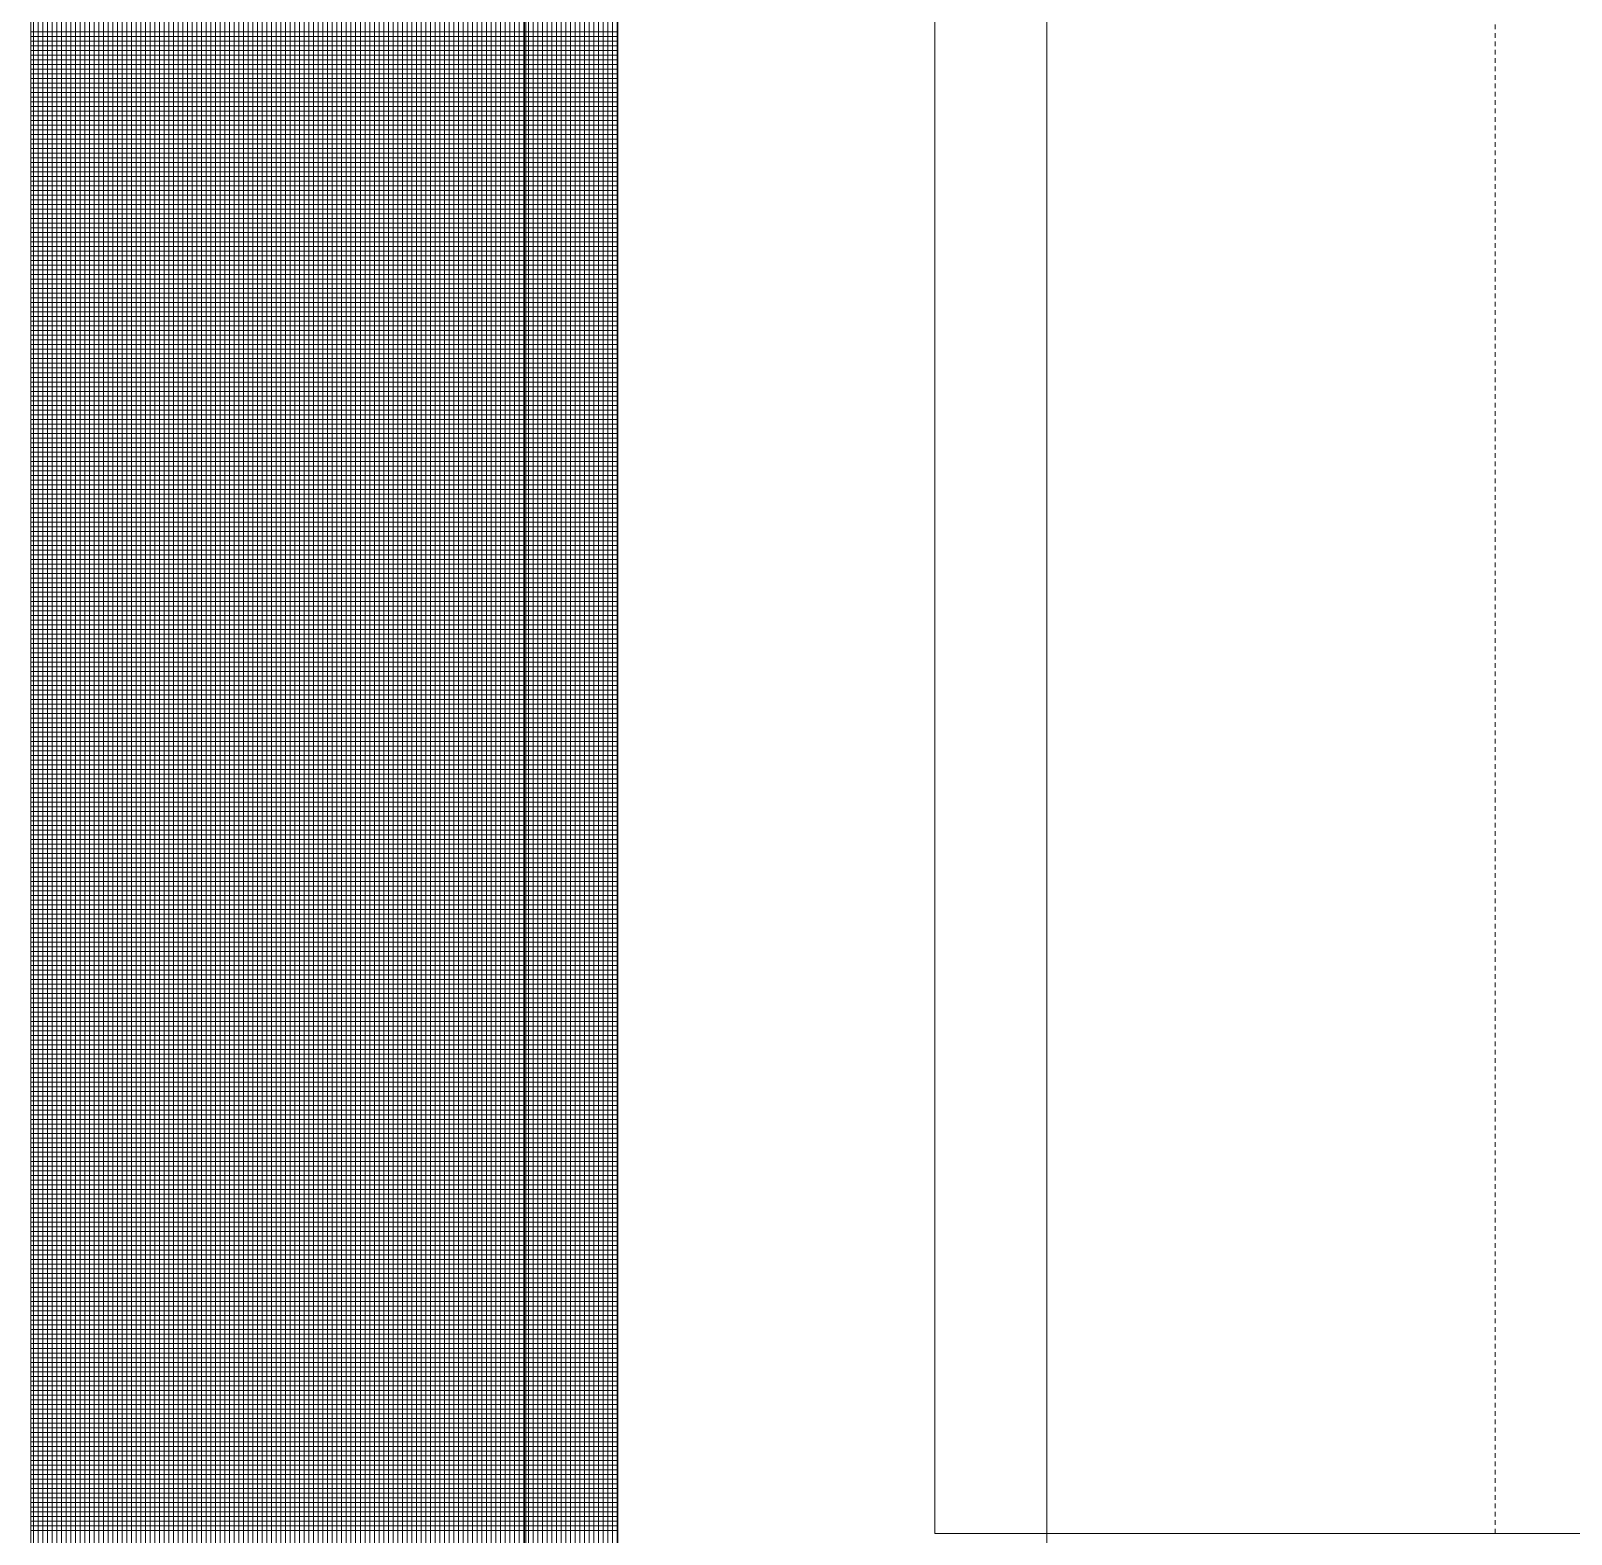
# Model space of a CAD drawing. Header units: inches. Extents: x -675 to 1187, y -924 to 1124.
# Drawn here: x 473.03 to 514.26, y 1020.03 to 1060.28 of the extents above; entities that cross this region are included whole.
import ezdxf

# ---------------------------------------------------------------- set-up
doc = ezdxf.new("R2010")
doc.units = ezdxf.units.IN
doc.header["$MEASUREMENT"] = 0
doc.linetypes.add('IMPORT-HIDDEN2', pattern=[0.1875, 0.125, -0.0625])
for name, color, linetype, lineweight in [('A-Furn', 250, 'Continuous', 13), ('A-Furn-Panel', 250, 'Continuous', 13), ('Base_dwg', 8, 'Continuous', 9), ('core and shell', 50, 'Continuous', 9)]:
    doc.layers.add(name, color=color, linetype=linetype, lineweight=lineweight)

# ---------------------------------------------------------------- blocks, each defined once
blk = doc.blocks.new('Base_dwg-531197-Level 1 Copy 1')
at = {"layer": 'A-Furn', "linetype": 'IMPORT-HIDDEN2', "flags": 128}
blk.add_lwpolyline([(1513.02, 1944.001), (1513.02, 2016.001), (1501.02, 2016.001), (1501.02, 1944.001)], close=True, dxfattribs=at)
at = {"layer": 'A-Furn', "flags": 128}
blk.add_lwpolyline([(1501.02, 1944.001), (1501.02, 2016.001), (1526.145, 2016.001), (1526.145, 1992.001), (1526.145, 1968.001), (1597.02, 1968.001), (1597.02, 1944.001)], close=True, dxfattribs=at)
at = {"layer": 'A-Furn-Panel', "flags": 128}
for points in [[(1498.02, 1944.001), (1501.02, 1944.001), (1501.02, 2016.001), (1498.02, 2016.001)], [(1501.02, 1941.001), (1597.02, 1941.001), (1597.02, 1944.001), (1501.02, 1944.001), (1501.02, 1941.001), (1526.145, 1941.001), (1526.145, 1944.001), (1501.02, 1944.001)]]:
    blk.add_lwpolyline(points, close=True, dxfattribs=at)
at = {"layer": 'core and shell'}
for p, q in [((1487.02, 1870.282), (1487.02, 1991.498)), ((1487.145, 1870.28), (1487.145, 1991.496)), ((1487.27, 1870.28), (1487.27, 1991.496)), ((1487.395, 1870.28), (1487.395, 1991.496)), ((1487.52, 1870.28), (1487.52, 1991.496)), ((1487.645, 1870.28), (1487.645, 1991.496)), ((1487.77, 1870.28), (1487.77, 1991.496)), ((1487.895, 1870.28), (1487.895, 1991.496)), ((1488.02, 1870.28), (1488.02, 1991.496)), ((1488.145, 1870.28), (1488.145, 1991.496)), ((1488.27, 1870.28), (1488.27, 1991.496)), ((1488.395, 1870.28), (1488.395, 1991.496)), ((1488.52, 1870.28), (1488.52, 1991.496)), ((1488.645, 1870.28), (1488.645, 1991.496)), ((1488.77, 1870.28), (1488.77, 1991.496)), ((1488.895, 1870.28), (1488.895, 1991.496)), ((1489.02, 1870.28), (1489.02, 1991.496)), ((1489.145, 1870.28), (1489.145, 1991.496)), ((1489.27, 1870.28), (1489.27, 1991.496)), ((1489.395, 1870.28), (1489.395, 1991.496)), ((1489.52, 1870.28), (1489.52, 1991.496)), ((1487.074, 1984.206), (1473.824, 1984.206)), ((1489.541, 1984.206), (1487.041, 1984.206)), ((1487.074, 1984.081), (1473.824, 1984.081)), ((1487.074, 1983.956), (1473.824, 1983.956)), ((1487.074, 1983.831), (1473.824, 1983.831)), ((1489.541, 1984.081), (1487.041, 1984.081)), ((1489.541, 1983.956), (1487.041, 1983.956)), ((1489.541, 1983.831), (1487.041, 1983.831)), ((1487.074, 1983.706), (1473.824, 1983.706)), ((1487.074, 1983.581), (1473.824, 1983.581)), ((1487.074, 1983.456), (1473.824, 1983.456)), ((1489.541, 1983.706), (1487.041, 1983.706)), ((1489.541, 1983.581), (1487.041, 1983.581)), ((1489.541, 1983.456), (1487.041, 1983.456)), ((1487.074, 1983.331), (1473.824, 1983.331)), ((1487.074, 1983.206), (1473.824, 1983.206)), ((1487.074, 1983.081), (1473.824, 1983.081)), ((1487.074, 1982.956), (1473.824, 1982.956)), ((1489.541, 1983.331), (1487.041, 1983.331)), ((1489.541, 1983.206), (1487.041, 1983.206)), ((1489.541, 1983.081), (1487.041, 1983.081)), ((1489.541, 1982.956), (1487.041, 1982.956)), ((1487.074, 1982.831), (1473.824, 1982.831)), ((1487.074, 1982.706), (1473.824, 1982.706)), ((1487.074, 1982.581), (1473.824, 1982.581)), ((1489.541, 1982.831), (1487.041, 1982.831)), ((1489.541, 1982.706), (1487.041, 1982.706)), ((1489.541, 1982.581), (1487.041, 1982.581)), ((1487.074, 1982.456), (1473.824, 1982.456)), ((1487.074, 1982.331), (1473.824, 1982.331)), ((1487.074, 1982.206), (1473.824, 1982.206)), ((1489.541, 1982.456), (1487.041, 1982.456)), ((1489.541, 1982.331), (1487.041, 1982.331)), ((1489.541, 1982.206), (1487.041, 1982.206)), ((1487.074, 1982.081), (1473.824, 1982.081)), ((1487.074, 1981.956), (1473.824, 1981.956)), ((1487.074, 1981.831), (1473.824, 1981.831)), ((1487.074, 1981.706), (1473.824, 1981.706)), ((1489.541, 1982.081), (1487.041, 1982.081)), ((1489.541, 1981.956), (1487.041, 1981.956)), ((1489.541, 1981.831), (1487.041, 1981.831)), ((1489.541, 1981.706), (1487.041, 1981.706)), ((1487.074, 1981.581), (1473.824, 1981.581)), ((1487.074, 1981.456), (1473.824, 1981.456)), ((1487.074, 1981.331), (1473.824, 1981.331)), ((1489.541, 1981.581), (1487.041, 1981.581)), ((1489.541, 1981.456), (1487.041, 1981.456)), ((1489.541, 1981.331), (1487.041, 1981.331)), ((1487.074, 1981.206), (1473.824, 1981.206)), ((1487.074, 1981.081), (1473.824, 1981.081)), ((1487.074, 1980.956), (1473.824, 1980.956)), ((1489.541, 1981.206), (1487.041, 1981.206)), ((1489.541, 1981.081), (1487.041, 1981.081)), ((1489.541, 1980.956), (1487.041, 1980.956)), ((1487.074, 1980.831), (1473.824, 1980.831)), ((1487.074, 1980.706), (1473.824, 1980.706)), ((1487.074, 1980.581), (1473.824, 1980.581)), ((1487.074, 1980.456), (1473.824, 1980.456)), ((1489.541, 1980.831), (1487.041, 1980.831)), ((1489.541, 1980.706), (1487.041, 1980.706)), ((1489.541, 1980.581), (1487.041, 1980.581)), ((1489.541, 1980.456), (1487.041, 1980.456)), ((1487.074, 1980.331), (1473.824, 1980.331)), ((1487.074, 1980.206), (1473.824, 1980.206)), ((1487.074, 1980.081), (1473.824, 1980.081)), ((1489.541, 1980.331), (1487.041, 1980.331)), ((1489.541, 1980.206), (1487.041, 1980.206)), ((1489.541, 1980.081), (1487.041, 1980.081)), ((1487.074, 1979.956), (1473.824, 1979.956)), ((1487.074, 1979.831), (1473.824, 1979.831)), ((1487.074, 1979.706), (1473.824, 1979.706)), ((1489.541, 1979.956), (1487.041, 1979.956)), ((1489.541, 1979.831), (1487.041, 1979.831)), ((1489.541, 1979.706), (1487.041, 1979.706)), ((1487.074, 1979.581), (1473.824, 1979.581)), ((1487.074, 1979.456), (1473.824, 1979.456)), ((1487.074, 1979.331), (1473.824, 1979.331)), ((1489.541, 1979.581), (1487.041, 1979.581)), ((1489.541, 1979.456), (1487.041, 1979.456)), ((1489.541, 1979.331), (1487.041, 1979.331)), ((1487.074, 1979.206), (1473.824, 1979.206)), ((1487.074, 1979.081), (1473.824, 1979.081)), ((1487.074, 1978.956), (1473.824, 1978.956)), ((1487.074, 1978.831), (1473.824, 1978.831)), ((1489.541, 1979.206), (1487.041, 1979.206)), ((1489.541, 1979.081), (1487.041, 1979.081)), ((1489.541, 1978.956), (1487.041, 1978.956)), ((1489.541, 1978.831), (1487.041, 1978.831)), ((1487.074, 1978.706), (1473.824, 1978.706)), ((1487.074, 1978.581), (1473.824, 1978.581)), ((1487.074, 1978.456), (1473.824, 1978.456)), ((1489.541, 1978.706), (1487.041, 1978.706)), ((1489.541, 1978.581), (1487.041, 1978.581)), ((1489.541, 1978.456), (1487.041, 1978.456)), ((1487.074, 1978.331), (1473.824, 1978.331)), ((1487.074, 1978.206), (1473.824, 1978.206)), ((1487.074, 1978.081), (1473.824, 1978.081)), ((1489.541, 1978.331), (1487.041, 1978.331)), ((1489.541, 1978.206), (1487.041, 1978.206)), ((1489.541, 1978.081), (1487.041, 1978.081)), ((1487.074, 1977.956), (1473.824, 1977.956)), ((1487.074, 1977.831), (1473.824, 1977.831)), ((1487.074, 1977.706), (1473.824, 1977.706)), ((1487.074, 1977.581), (1473.824, 1977.581)), ((1489.541, 1977.956), (1487.041, 1977.956)), ((1489.541, 1977.831), (1487.041, 1977.831)), ((1489.541, 1977.706), (1487.041, 1977.706)), ((1489.541, 1977.581), (1487.041, 1977.581)), ((1487.074, 1977.456), (1473.824, 1977.456)), ((1487.074, 1977.331), (1473.824, 1977.331)), ((1487.074, 1977.206), (1473.824, 1977.206)), ((1489.541, 1977.456), (1487.041, 1977.456)), ((1489.541, 1977.331), (1487.041, 1977.331)), ((1489.541, 1977.206), (1487.041, 1977.206)), ((1487.074, 1977.081), (1473.824, 1977.081)), ((1487.074, 1976.956), (1473.824, 1976.956)), ((1487.074, 1976.831), (1473.824, 1976.831)), ((1489.541, 1977.081), (1487.041, 1977.081)), ((1489.541, 1976.956), (1487.041, 1976.956)), ((1489.541, 1976.831), (1487.041, 1976.831)), ((1487.074, 1976.706), (1473.824, 1976.706)), ((1487.074, 1976.581), (1473.824, 1976.581)), ((1487.074, 1976.456), (1473.824, 1976.456)), ((1487.074, 1976.331), (1473.824, 1976.331)), ((1489.541, 1976.706), (1487.041, 1976.706)), ((1489.541, 1976.581), (1487.041, 1976.581)), ((1489.541, 1976.456), (1487.041, 1976.456)), ((1489.541, 1976.331), (1487.041, 1976.331)), ((1487.074, 1976.206), (1473.824, 1976.206)), ((1487.074, 1976.081), (1473.824, 1976.081)), ((1487.074, 1975.956), (1473.824, 1975.956)), ((1489.541, 1976.206), (1487.041, 1976.206)), ((1489.541, 1976.081), (1487.041, 1976.081)), ((1489.541, 1975.956), (1487.041, 1975.956)), ((1487.074, 1975.831), (1473.824, 1975.831)), ((1487.074, 1975.706), (1473.824, 1975.706)), ((1487.074, 1975.581), (1473.824, 1975.581)), ((1489.541, 1975.831), (1487.041, 1975.831)), ((1489.541, 1975.706), (1487.041, 1975.706)), ((1489.541, 1975.581), (1487.041, 1975.581)), ((1487.074, 1975.456), (1473.824, 1975.456)), ((1487.074, 1975.331), (1473.824, 1975.331)), ((1487.074, 1975.206), (1473.824, 1975.206)), ((1489.541, 1975.456), (1487.041, 1975.456)), ((1489.541, 1975.331), (1487.041, 1975.331)), ((1489.541, 1975.206), (1487.041, 1975.206)), ((1487.074, 1975.081), (1473.824, 1975.081)), ((1487.074, 1974.956), (1473.824, 1974.956)), ((1487.074, 1974.831), (1473.824, 1974.831)), ((1487.074, 1974.706), (1473.824, 1974.706)), ((1489.541, 1975.081), (1487.041, 1975.081)), ((1489.541, 1974.956), (1487.041, 1974.956)), ((1489.541, 1974.831), (1487.041, 1974.831)), ((1489.541, 1974.706), (1487.041, 1974.706)), ((1487.074, 1974.581), (1473.824, 1974.581)), ((1487.074, 1974.456), (1473.824, 1974.456)), ((1487.074, 1974.331), (1473.824, 1974.331)), ((1489.541, 1974.581), (1487.041, 1974.581)), ((1489.541, 1974.456), (1487.041, 1974.456)), ((1489.541, 1974.331), (1487.041, 1974.331)), ((1487.074, 1974.206), (1473.824, 1974.206)), ((1487.074, 1974.081), (1473.824, 1974.081)), ((1487.074, 1973.956), (1473.824, 1973.956)), ((1489.541, 1974.206), (1487.041, 1974.206)), ((1489.541, 1974.081), (1487.041, 1974.081)), ((1489.541, 1973.956), (1487.041, 1973.956)), ((1487.074, 1973.831), (1473.824, 1973.831)), ((1487.074, 1973.706), (1473.824, 1973.706)), ((1487.074, 1973.581), (1473.824, 1973.581)), ((1487.074, 1973.456), (1473.824, 1973.456)), ((1489.541, 1973.831), (1487.041, 1973.831)), ((1489.541, 1973.706), (1487.041, 1973.706)), ((1489.541, 1973.581), (1487.041, 1973.581)), ((1489.541, 1973.456), (1487.041, 1973.456)), ((1487.074, 1973.331), (1473.824, 1973.331)), ((1487.074, 1973.206), (1473.824, 1973.206)), ((1487.074, 1973.081), (1473.824, 1973.081)), ((1489.541, 1973.331), (1487.041, 1973.331)), ((1489.541, 1973.206), (1487.041, 1973.206)), ((1489.541, 1973.081), (1487.041, 1973.081)), ((1487.074, 1972.956), (1473.824, 1972.956)), ((1487.074, 1972.831), (1473.824, 1972.831)), ((1487.074, 1972.706), (1473.824, 1972.706)), ((1489.541, 1972.956), (1487.041, 1972.956)), ((1489.541, 1972.831), (1487.041, 1972.831)), ((1489.541, 1972.706), (1487.041, 1972.706)), ((1487.074, 1972.581), (1473.824, 1972.581)), ((1487.074, 1972.456), (1473.824, 1972.456)), ((1487.074, 1972.331), (1473.824, 1972.331)), ((1487.074, 1972.206), (1473.824, 1972.206)), ((1489.541, 1972.581), (1487.041, 1972.581)), ((1489.541, 1972.456), (1487.041, 1972.456)), ((1489.541, 1972.331), (1487.041, 1972.331)), ((1489.541, 1972.206), (1487.041, 1972.206)), ((1487.074, 1972.081), (1473.824, 1972.081)), ((1487.074, 1971.956), (1473.824, 1971.956)), ((1487.074, 1971.831), (1473.824, 1971.831)), ((1489.541, 1972.081), (1487.041, 1972.081)), ((1489.541, 1971.956), (1487.041, 1971.956)), ((1489.541, 1971.831), (1487.041, 1971.831)), ((1487.074, 1971.706), (1473.824, 1971.706)), ((1487.074, 1971.581), (1473.824, 1971.581)), ((1487.074, 1971.456), (1473.824, 1971.456)), ((1489.541, 1971.706), (1487.041, 1971.706)), ((1489.541, 1971.581), (1487.041, 1971.581)), ((1489.541, 1971.456), (1487.041, 1971.456)), ((1487.074, 1971.331), (1473.824, 1971.331)), ((1487.074, 1971.206), (1473.824, 1971.206)), ((1487.074, 1971.081), (1473.824, 1971.081)), ((1489.541, 1971.331), (1487.041, 1971.331)), ((1489.541, 1971.206), (1487.041, 1971.206)), ((1489.541, 1971.081), (1487.041, 1971.081)), ((1487.074, 1970.956), (1473.824, 1970.956)), ((1487.074, 1970.831), (1473.824, 1970.831)), ((1487.074, 1970.706), (1473.824, 1970.706)), ((1487.074, 1970.581), (1473.824, 1970.581)), ((1489.541, 1970.956), (1487.041, 1970.956)), ((1489.541, 1970.831), (1487.041, 1970.831)), ((1489.541, 1970.706), (1487.041, 1970.706)), ((1489.541, 1970.581), (1487.041, 1970.581)), ((1487.074, 1970.456), (1473.824, 1970.456)), ((1487.074, 1970.331), (1473.824, 1970.331)), ((1487.074, 1970.206), (1473.824, 1970.206)), ((1489.541, 1970.456), (1487.041, 1970.456)), ((1489.541, 1970.331), (1487.041, 1970.331)), ((1489.541, 1970.206), (1487.041, 1970.206)), ((1487.074, 1970.081), (1473.824, 1970.081)), ((1487.074, 1969.956), (1473.824, 1969.956)), ((1487.074, 1969.831), (1473.824, 1969.831)), ((1489.541, 1970.081), (1487.041, 1970.081)), ((1489.541, 1969.956), (1487.041, 1969.956)), ((1489.541, 1969.831), (1487.041, 1969.831)), ((1487.074, 1969.706), (1473.824, 1969.706)), ((1487.074, 1969.581), (1473.824, 1969.581)), ((1487.074, 1969.456), (1473.824, 1969.456)), ((1487.074, 1969.331), (1473.824, 1969.331)), ((1489.541, 1969.706), (1487.041, 1969.706)), ((1489.541, 1969.581), (1487.041, 1969.581)), ((1489.541, 1969.456), (1487.041, 1969.456)), ((1489.541, 1969.331), (1487.041, 1969.331)), ((1487.074, 1969.206), (1473.824, 1969.206)), ((1487.074, 1969.081), (1473.824, 1969.081)), ((1487.074, 1968.956), (1473.824, 1968.956)), ((1489.541, 1969.206), (1487.041, 1969.206)), ((1489.541, 1969.081), (1487.041, 1969.081)), ((1489.541, 1968.956), (1487.041, 1968.956)), ((1487.074, 1968.831), (1473.824, 1968.831)), ((1487.074, 1968.706), (1473.824, 1968.706)), ((1487.074, 1968.581), (1473.824, 1968.581)), ((1489.541, 1968.831), (1487.041, 1968.831)), ((1489.541, 1968.706), (1487.041, 1968.706)), ((1489.541, 1968.581), (1487.041, 1968.581)), ((1487.074, 1968.456), (1473.824, 1968.456)), ((1487.074, 1968.331), (1473.824, 1968.331)), ((1487.074, 1968.206), (1473.824, 1968.206)), ((1489.541, 1968.456), (1487.041, 1968.456)), ((1489.541, 1968.331), (1487.041, 1968.331)), ((1489.541, 1968.206), (1487.041, 1968.206)), ((1487.074, 1968.081), (1473.824, 1968.081)), ((1487.074, 1967.956), (1473.824, 1967.956)), ((1487.074, 1967.831), (1473.824, 1967.831)), ((1487.074, 1967.706), (1473.824, 1967.706)), ((1489.541, 1968.081), (1487.041, 1968.081)), ((1489.541, 1967.956), (1487.041, 1967.956)), ((1489.541, 1967.831), (1487.041, 1967.831)), ((1489.541, 1967.706), (1487.041, 1967.706)), ((1487.074, 1967.581), (1473.824, 1967.581)), ((1487.074, 1967.456), (1473.824, 1967.456)), ((1487.074, 1967.331), (1473.824, 1967.331)), ((1489.541, 1967.581), (1487.041, 1967.581)), ((1489.541, 1967.456), (1487.041, 1967.456)), ((1489.541, 1967.331), (1487.041, 1967.331)), ((1487.074, 1967.206), (1473.824, 1967.206)), ((1487.074, 1967.081), (1473.824, 1967.081)), ((1487.074, 1966.956), (1473.824, 1966.956)), ((1489.541, 1967.206), (1487.041, 1967.206)), ((1489.541, 1967.081), (1487.041, 1967.081)), ((1489.541, 1966.956), (1487.041, 1966.956)), ((1487.074, 1966.831), (1473.824, 1966.831)), ((1487.074, 1966.706), (1473.824, 1966.706)), ((1487.074, 1966.581), (1473.824, 1966.581)), ((1487.074, 1966.456), (1473.824, 1966.456)), ((1489.541, 1966.831), (1487.041, 1966.831)), ((1489.541, 1966.706), (1487.041, 1966.706)), ((1489.541, 1966.581), (1487.041, 1966.581)), ((1489.541, 1966.456), (1487.041, 1966.456)), ((1487.074, 1966.331), (1473.824, 1966.331)), ((1487.074, 1966.206), (1473.824, 1966.206)), ((1487.074, 1966.081), (1473.824, 1966.081)), ((1489.541, 1966.331), (1487.041, 1966.331)), ((1489.541, 1966.206), (1487.041, 1966.206)), ((1489.541, 1966.081), (1487.041, 1966.081)), ((1487.074, 1965.956), (1473.824, 1965.956)), ((1487.074, 1965.831), (1473.824, 1965.831)), ((1487.074, 1965.706), (1473.824, 1965.706)), ((1489.541, 1965.956), (1487.041, 1965.956)), ((1489.541, 1965.831), (1487.041, 1965.831)), ((1489.541, 1965.706), (1487.041, 1965.706)), ((1487.074, 1965.581), (1473.824, 1965.581)), ((1487.074, 1965.456), (1473.824, 1965.456)), ((1487.074, 1965.331), (1473.824, 1965.331)), ((1487.074, 1965.206), (1473.824, 1965.206)), ((1489.541, 1965.581), (1487.041, 1965.581)), ((1489.541, 1965.456), (1487.041, 1965.456)), ((1489.541, 1965.331), (1487.041, 1965.331)), ((1489.541, 1965.206), (1487.041, 1965.206)), ((1487.074, 1965.081), (1473.824, 1965.081)), ((1487.074, 1964.956), (1473.824, 1964.956)), ((1487.074, 1964.831), (1473.824, 1964.831)), ((1489.541, 1965.081), (1487.041, 1965.081)), ((1489.541, 1964.956), (1487.041, 1964.956)), ((1489.541, 1964.831), (1487.041, 1964.831)), ((1487.074, 1964.706), (1473.824, 1964.706)), ((1487.074, 1964.581), (1473.824, 1964.581)), ((1487.074, 1964.456), (1473.824, 1964.456)), ((1489.541, 1964.706), (1487.041, 1964.706)), ((1489.541, 1964.581), (1487.041, 1964.581)), ((1489.541, 1964.456), (1487.041, 1964.456)), ((1487.074, 1964.331), (1473.824, 1964.331)), ((1487.074, 1964.206), (1473.824, 1964.206)), ((1487.074, 1964.081), (1473.824, 1964.081)), ((1489.541, 1964.331), (1487.041, 1964.331)), ((1489.541, 1964.206), (1487.041, 1964.206)), ((1489.541, 1964.081), (1487.041, 1964.081)), ((1487.074, 1963.956), (1473.824, 1963.956)), ((1487.074, 1963.831), (1473.824, 1963.831)), ((1487.074, 1963.706), (1473.824, 1963.706)), ((1487.074, 1963.581), (1473.824, 1963.581)), ((1489.541, 1963.956), (1487.041, 1963.956)), ((1489.541, 1963.831), (1487.041, 1963.831)), ((1489.541, 1963.706), (1487.041, 1963.706)), ((1489.541, 1963.581), (1487.041, 1963.581)), ((1487.074, 1963.456), (1473.824, 1963.456)), ((1487.074, 1963.331), (1473.824, 1963.331)), ((1487.074, 1963.206), (1473.824, 1963.206)), ((1489.541, 1963.456), (1487.041, 1963.456)), ((1489.541, 1963.331), (1487.041, 1963.331)), ((1489.541, 1963.206), (1487.041, 1963.206)), ((1487.074, 1963.081), (1473.824, 1963.081)), ((1487.074, 1962.956), (1473.824, 1962.956)), ((1487.074, 1962.831), (1473.824, 1962.831)), ((1489.541, 1963.081), (1487.041, 1963.081)), ((1489.541, 1962.956), (1487.041, 1962.956)), ((1489.541, 1962.831), (1487.041, 1962.831)), ((1487.074, 1962.706), (1473.824, 1962.706)), ((1487.074, 1962.581), (1473.824, 1962.581)), ((1487.074, 1962.456), (1473.824, 1962.456)), ((1487.074, 1962.331), (1473.824, 1962.331)), ((1489.541, 1962.706), (1487.041, 1962.706)), ((1489.541, 1962.581), (1487.041, 1962.581)), ((1489.541, 1962.456), (1487.041, 1962.456)), ((1489.541, 1962.331), (1487.041, 1962.331)), ((1487.074, 1962.206), (1473.824, 1962.206)), ((1487.074, 1962.081), (1473.824, 1962.081)), ((1487.074, 1961.956), (1473.824, 1961.956)), ((1489.541, 1962.206), (1487.041, 1962.206)), ((1489.541, 1962.081), (1487.041, 1962.081)), ((1489.541, 1961.956), (1487.041, 1961.956)), ((1487.074, 1961.831), (1473.824, 1961.831)), ((1487.074, 1961.706), (1473.824, 1961.706)), ((1487.074, 1961.581), (1473.824, 1961.581)), ((1489.541, 1961.831), (1487.041, 1961.831)), ((1489.541, 1961.706), (1487.041, 1961.706)), ((1489.541, 1961.581), (1487.041, 1961.581)), ((1487.074, 1961.456), (1473.824, 1961.456)), ((1487.074, 1961.331), (1473.824, 1961.331)), ((1487.074, 1961.206), (1473.824, 1961.206)), ((1487.074, 1961.081), (1473.824, 1961.081)), ((1489.541, 1961.456), (1487.041, 1961.456)), ((1489.541, 1961.331), (1487.041, 1961.331)), ((1489.541, 1961.206), (1487.041, 1961.206)), ((1489.541, 1961.081), (1487.041, 1961.081)), ((1487.074, 1960.956), (1473.824, 1960.956)), ((1487.074, 1960.831), (1473.824, 1960.831)), ((1487.074, 1960.706), (1473.824, 1960.706)), ((1489.541, 1960.956), (1487.041, 1960.956)), ((1489.541, 1960.831), (1487.041, 1960.831)), ((1489.541, 1960.706), (1487.041, 1960.706)), ((1487.074, 1960.581), (1473.824, 1960.581)), ((1487.074, 1960.456), (1473.824, 1960.456)), ((1487.074, 1960.331), (1473.824, 1960.331)), ((1489.541, 1960.581), (1487.041, 1960.581)), ((1489.541, 1960.456), (1487.041, 1960.456)), ((1489.541, 1960.331), (1487.041, 1960.331)), ((1487.074, 1960.206), (1473.824, 1960.206)), ((1487.074, 1960.081), (1473.824, 1960.081)), ((1487.074, 1959.956), (1473.824, 1959.956)), ((1489.541, 1960.206), (1487.041, 1960.206)), ((1489.541, 1960.081), (1487.041, 1960.081)), ((1489.541, 1959.956), (1487.041, 1959.956)), ((1487.074, 1959.831), (1473.824, 1959.831)), ((1487.074, 1959.706), (1473.824, 1959.706)), ((1487.074, 1959.581), (1473.824, 1959.581)), ((1487.074, 1959.456), (1473.824, 1959.456)), ((1489.541, 1959.831), (1487.041, 1959.831)), ((1489.541, 1959.706), (1487.041, 1959.706)), ((1489.541, 1959.581), (1487.041, 1959.581)), ((1489.541, 1959.456), (1487.041, 1959.456)), ((1487.074, 1959.331), (1473.824, 1959.331)), ((1487.074, 1959.206), (1473.824, 1959.206)), ((1487.074, 1959.081), (1473.824, 1959.081)), ((1489.541, 1959.331), (1487.041, 1959.331)), ((1489.541, 1959.206), (1487.041, 1959.206)), ((1489.541, 1959.081), (1487.041, 1959.081)), ((1487.074, 1958.956), (1473.824, 1958.956)), ((1487.074, 1958.831), (1473.824, 1958.831)), ((1487.074, 1958.706), (1473.824, 1958.706)), ((1489.541, 1958.956), (1487.041, 1958.956)), ((1489.541, 1958.831), (1487.041, 1958.831)), ((1489.541, 1958.706), (1487.041, 1958.706)), ((1487.074, 1958.581), (1473.824, 1958.581)), ((1487.074, 1958.456), (1473.824, 1958.456)), ((1487.074, 1958.331), (1473.824, 1958.331)), ((1487.074, 1958.206), (1473.824, 1958.206)), ((1489.541, 1958.581), (1487.041, 1958.581)), ((1489.541, 1958.456), (1487.041, 1958.456)), ((1489.541, 1958.331), (1487.041, 1958.331)), ((1489.541, 1958.206), (1487.041, 1958.206)), ((1487.074, 1958.081), (1473.824, 1958.081)), ((1487.074, 1957.956), (1473.824, 1957.956)), ((1487.074, 1957.831), (1473.824, 1957.831)), ((1489.541, 1958.081), (1487.041, 1958.081)), ((1489.541, 1957.956), (1487.041, 1957.956)), ((1489.541, 1957.831), (1487.041, 1957.831)), ((1487.074, 1957.706), (1473.824, 1957.706)), ((1487.074, 1957.581), (1473.824, 1957.581)), ((1487.074, 1957.456), (1473.824, 1957.456)), ((1489.541, 1957.706), (1487.041, 1957.706)), ((1489.541, 1957.581), (1487.041, 1957.581)), ((1489.541, 1957.456), (1487.041, 1957.456)), ((1487.074, 1957.331), (1473.824, 1957.331)), ((1487.074, 1957.206), (1473.824, 1957.206)), ((1487.074, 1957.081), (1473.824, 1957.081)), ((1487.074, 1956.956), (1473.824, 1956.956)), ((1489.541, 1957.331), (1487.041, 1957.331)), ((1489.541, 1957.206), (1487.041, 1957.206)), ((1489.541, 1957.081), (1487.041, 1957.081)), ((1489.541, 1956.956), (1487.041, 1956.956)), ((1487.074, 1956.831), (1473.824, 1956.831)), ((1487.074, 1956.706), (1473.824, 1956.706)), ((1487.074, 1956.581), (1473.824, 1956.581)), ((1489.541, 1956.831), (1487.041, 1956.831)), ((1489.541, 1956.706), (1487.041, 1956.706)), ((1489.541, 1956.581), (1487.041, 1956.581)), ((1487.074, 1956.456), (1473.824, 1956.456)), ((1487.074, 1956.331), (1473.824, 1956.331)), ((1487.074, 1956.206), (1473.824, 1956.206)), ((1489.541, 1956.456), (1487.041, 1956.456)), ((1489.541, 1956.331), (1487.041, 1956.331)), ((1489.541, 1956.206), (1487.041, 1956.206)), ((1487.074, 1956.081), (1473.824, 1956.081)), ((1487.074, 1955.956), (1473.824, 1955.956)), ((1487.074, 1955.831), (1473.824, 1955.831)), ((1489.541, 1956.081), (1487.041, 1956.081)), ((1489.541, 1955.956), (1487.041, 1955.956)), ((1489.541, 1955.831), (1487.041, 1955.831)), ((1487.074, 1955.706), (1473.824, 1955.706)), ((1487.074, 1955.581), (1473.824, 1955.581)), ((1487.074, 1955.456), (1473.824, 1955.456)), ((1487.074, 1955.331), (1473.824, 1955.331)), ((1489.541, 1955.706), (1487.041, 1955.706)), ((1489.541, 1955.581), (1487.041, 1955.581)), ((1489.541, 1955.456), (1487.041, 1955.456)), ((1489.541, 1955.331), (1487.041, 1955.331)), ((1487.074, 1955.206), (1473.824, 1955.206)), ((1487.074, 1955.081), (1473.824, 1955.081)), ((1487.074, 1954.956), (1473.824, 1954.956)), ((1489.541, 1955.206), (1487.041, 1955.206)), ((1489.541, 1955.081), (1487.041, 1955.081)), ((1489.541, 1954.956), (1487.041, 1954.956)), ((1487.074, 1954.831), (1473.824, 1954.831)), ((1487.074, 1954.706), (1473.824, 1954.706)), ((1487.074, 1954.581), (1473.824, 1954.581)), ((1489.541, 1954.831), (1487.041, 1954.831)), ((1489.541, 1954.706), (1487.041, 1954.706)), ((1489.541, 1954.581), (1487.041, 1954.581)), ((1487.074, 1954.456), (1473.824, 1954.456)), ((1487.074, 1954.331), (1473.824, 1954.331)), ((1487.074, 1954.206), (1473.824, 1954.206)), ((1487.074, 1954.081), (1473.824, 1954.081)), ((1489.541, 1954.456), (1487.041, 1954.456)), ((1489.541, 1954.331), (1487.041, 1954.331)), ((1489.541, 1954.206), (1487.041, 1954.206)), ((1489.541, 1954.081), (1487.041, 1954.081)), ((1487.074, 1953.956), (1473.824, 1953.956)), ((1487.074, 1953.831), (1473.824, 1953.831)), ((1487.074, 1953.706), (1473.824, 1953.706)), ((1489.541, 1953.956), (1487.041, 1953.956)), ((1489.541, 1953.831), (1487.041, 1953.831)), ((1489.541, 1953.706), (1487.041, 1953.706)), ((1487.074, 1953.581), (1473.824, 1953.581)), ((1487.074, 1953.456), (1473.824, 1953.456)), ((1487.074, 1953.331), (1473.824, 1953.331)), ((1489.541, 1953.581), (1487.041, 1953.581)), ((1489.541, 1953.456), (1487.041, 1953.456)), ((1489.541, 1953.331), (1487.041, 1953.331)), ((1487.074, 1953.206), (1473.824, 1953.206)), ((1487.074, 1953.081), (1473.824, 1953.081)), ((1487.074, 1952.956), (1473.824, 1952.956)), ((1487.074, 1952.831), (1473.824, 1952.831)), ((1489.541, 1953.206), (1487.041, 1953.206)), ((1489.541, 1953.081), (1487.041, 1953.081)), ((1489.541, 1952.956), (1487.041, 1952.956)), ((1489.541, 1952.831), (1487.041, 1952.831)), ((1487.074, 1952.706), (1473.824, 1952.706)), ((1487.074, 1952.581), (1473.824, 1952.581)), ((1487.074, 1952.456), (1473.824, 1952.456)), ((1489.541, 1952.706), (1487.041, 1952.706)), ((1489.541, 1952.581), (1487.041, 1952.581)), ((1489.541, 1952.456), (1487.041, 1952.456)), ((1487.074, 1952.331), (1473.824, 1952.331)), ((1487.074, 1952.206), (1473.824, 1952.206)), ((1487.074, 1952.081), (1473.824, 1952.081)), ((1489.541, 1952.331), (1487.041, 1952.331)), ((1489.541, 1952.206), (1487.041, 1952.206)), ((1489.541, 1952.081), (1487.041, 1952.081)), ((1487.074, 1951.956), (1473.824, 1951.956)), ((1487.074, 1951.831), (1473.824, 1951.831)), ((1487.074, 1951.706), (1473.824, 1951.706)), ((1489.541, 1951.956), (1487.041, 1951.956)), ((1489.541, 1951.831), (1487.041, 1951.831)), ((1489.541, 1951.706), (1487.041, 1951.706)), ((1487.074, 1951.581), (1473.824, 1951.581)), ((1487.074, 1951.456), (1473.824, 1951.456)), ((1487.074, 1951.331), (1473.824, 1951.331)), ((1487.074, 1951.206), (1473.824, 1951.206)), ((1489.541, 1951.581), (1487.041, 1951.581)), ((1489.541, 1951.456), (1487.041, 1951.456)), ((1489.541, 1951.331), (1487.041, 1951.331)), ((1489.541, 1951.206), (1487.041, 1951.206)), ((1487.074, 1951.081), (1473.824, 1951.081)), ((1487.074, 1950.956), (1473.824, 1950.956)), ((1487.074, 1950.831), (1473.824, 1950.831)), ((1489.541, 1951.081), (1487.041, 1951.081)), ((1489.541, 1950.956), (1487.041, 1950.956)), ((1489.541, 1950.831), (1487.041, 1950.831)), ((1487.074, 1950.706), (1473.824, 1950.706)), ((1487.074, 1950.581), (1473.824, 1950.581)), ((1487.074, 1950.456), (1473.824, 1950.456)), ((1489.541, 1950.706), (1487.041, 1950.706)), ((1489.541, 1950.581), (1487.041, 1950.581)), ((1489.541, 1950.456), (1487.041, 1950.456)), ((1487.074, 1950.331), (1473.824, 1950.331)), ((1487.074, 1950.206), (1473.824, 1950.206)), ((1487.074, 1950.081), (1473.824, 1950.081)), ((1487.074, 1949.956), (1473.824, 1949.956)), ((1489.541, 1950.331), (1487.041, 1950.331)), ((1489.541, 1950.206), (1487.041, 1950.206)), ((1489.541, 1950.081), (1487.041, 1950.081)), ((1489.541, 1949.956), (1487.041, 1949.956)), ((1487.074, 1949.831), (1473.824, 1949.831)), ((1487.074, 1949.706), (1473.824, 1949.706)), ((1487.074, 1949.581), (1473.824, 1949.581)), ((1489.541, 1949.831), (1487.041, 1949.831)), ((1489.541, 1949.706), (1487.041, 1949.706)), ((1489.541, 1949.581), (1487.041, 1949.581)), ((1487.074, 1949.456), (1473.824, 1949.456)), ((1487.074, 1949.331), (1473.824, 1949.331)), ((1487.074, 1949.206), (1473.824, 1949.206)), ((1489.541, 1949.456), (1487.041, 1949.456)), ((1489.541, 1949.331), (1487.041, 1949.331)), ((1489.541, 1949.206), (1487.041, 1949.206)), ((1487.074, 1949.081), (1473.824, 1949.081)), ((1487.074, 1948.956), (1473.824, 1948.956)), ((1487.074, 1948.831), (1473.824, 1948.831)), ((1487.074, 1948.706), (1473.824, 1948.706)), ((1489.541, 1949.081), (1487.041, 1949.081)), ((1489.541, 1948.956), (1487.041, 1948.956)), ((1489.541, 1948.831), (1487.041, 1948.831)), ((1489.541, 1948.706), (1487.041, 1948.706)), ((1487.074, 1948.581), (1473.824, 1948.581)), ((1487.074, 1948.456), (1473.824, 1948.456)), ((1487.074, 1948.331), (1473.824, 1948.331)), ((1489.541, 1948.581), (1487.041, 1948.581)), ((1489.541, 1948.456), (1487.041, 1948.456)), ((1489.541, 1948.331), (1487.041, 1948.331)), ((1487.074, 1948.206), (1473.824, 1948.206)), ((1487.074, 1948.081), (1473.824, 1948.081)), ((1487.074, 1947.956), (1473.824, 1947.956)), ((1489.541, 1948.206), (1487.041, 1948.206)), ((1489.541, 1948.081), (1487.041, 1948.081)), ((1489.541, 1947.956), (1487.041, 1947.956)), ((1487.074, 1947.831), (1473.824, 1947.831)), ((1487.074, 1947.706), (1473.824, 1947.706)), ((1487.074, 1947.581), (1473.824, 1947.581)), ((1489.541, 1947.831), (1487.041, 1947.831)), ((1489.541, 1947.706), (1487.041, 1947.706)), ((1489.541, 1947.581), (1487.041, 1947.581)), ((1487.074, 1947.456), (1473.824, 1947.456)), ((1487.074, 1947.331), (1473.824, 1947.331)), ((1487.074, 1947.206), (1473.824, 1947.206)), ((1487.074, 1947.081), (1473.824, 1947.081)), ((1489.541, 1947.456), (1487.041, 1947.456)), ((1489.541, 1947.331), (1487.041, 1947.331)), ((1489.541, 1947.206), (1487.041, 1947.206)), ((1489.541, 1947.081), (1487.041, 1947.081)), ((1487.074, 1946.956), (1473.824, 1946.956)), ((1487.074, 1946.831), (1473.824, 1946.831)), ((1487.074, 1946.706), (1473.824, 1946.706)), ((1489.541, 1946.956), (1487.041, 1946.956)), ((1489.541, 1946.831), (1487.041, 1946.831)), ((1489.541, 1946.706), (1487.041, 1946.706)), ((1487.074, 1946.581), (1473.824, 1946.581)), ((1487.074, 1946.456), (1473.824, 1946.456)), ((1487.074, 1946.331), (1473.824, 1946.331)), ((1489.541, 1946.581), (1487.041, 1946.581)), ((1489.541, 1946.456), (1487.041, 1946.456)), ((1489.541, 1946.331), (1487.041, 1946.331)), ((1487.074, 1946.206), (1473.824, 1946.206)), ((1487.074, 1946.081), (1473.824, 1946.081)), ((1487.074, 1945.956), (1473.824, 1945.956)), ((1487.074, 1945.831), (1473.824, 1945.831)), ((1489.541, 1946.206), (1487.041, 1946.206)), ((1489.541, 1946.081), (1487.041, 1946.081)), ((1489.541, 1945.956), (1487.041, 1945.956)), ((1489.541, 1945.831), (1487.041, 1945.831)), ((1487.074, 1945.706), (1473.824, 1945.706)), ((1487.074, 1945.581), (1473.824, 1945.581)), ((1487.074, 1945.456), (1473.824, 1945.456)), ((1489.541, 1945.706), (1487.041, 1945.706)), ((1489.541, 1945.581), (1487.041, 1945.581)), ((1489.541, 1945.456), (1487.041, 1945.456)), ((1487.074, 1945.331), (1473.824, 1945.331)), ((1487.074, 1945.206), (1473.824, 1945.206)), ((1487.074, 1945.081), (1473.824, 1945.081)), ((1489.541, 1945.331), (1487.041, 1945.331)), ((1489.541, 1945.206), (1487.041, 1945.206)), ((1489.541, 1945.081), (1487.041, 1945.081)), ((1487.074, 1944.956), (1473.824, 1944.956)), ((1487.074, 1944.831), (1473.824, 1944.831)), ((1487.074, 1944.706), (1473.824, 1944.706)), ((1487.074, 1944.581), (1473.824, 1944.581)), ((1489.541, 1944.956), (1487.041, 1944.956)), ((1489.541, 1944.831), (1487.041, 1944.831)), ((1489.541, 1944.706), (1487.041, 1944.706)), ((1489.541, 1944.581), (1487.041, 1944.581)), ((1487.074, 1944.456), (1473.824, 1944.456)), ((1487.074, 1944.331), (1473.824, 1944.331)), ((1487.074, 1944.206), (1473.824, 1944.206)), ((1489.541, 1944.456), (1487.041, 1944.456)), ((1489.541, 1944.331), (1487.041, 1944.331)), ((1489.541, 1944.206), (1487.041, 1944.206)), ((1487.074, 1944.081), (1473.824, 1944.081)), ((1489.541, 1944.081), (1487.041, 1944.081))]:
    blk.add_line(p, q, dxfattribs=at)
at = {"layer": 'core and shell', "flags": 128}
for points in [[(1481.27, 1870.282), (1481.27, 1991.498), (1481.27, 2016.581), (1497.145, 2016.581), (1497.145, 2035.14)], [(1486.895, 1870.282), (1486.895, 1991.498), (1486.895, 2024.986)], [(1486.645, 1870.282), (1486.645, 1991.498), (1486.645, 2024.67)], [(1486.77, 1870.282), (1486.77, 1991.498), (1486.77, 2024.828), (1505.474, 2024.828), (1509.761, 2024.828)], [(1486.27, 1870.282), (1486.27, 1991.498), (1486.27, 2024.188)], [(1486.395, 1870.282), (1486.395, 1991.498), (1486.395, 2024.349)], [(1486.52, 1870.282), (1486.52, 1991.498), (1486.52, 2024.51)], [(1486.02, 1870.282), (1486.02, 1991.498), (1486.02, 2023.86)], [(1486.145, 1870.282), (1486.145, 1991.498), (1486.145, 2024.025)], [(1485.645, 1870.282), (1485.645, 1991.498), (1485.645, 2023.361)], [(1485.77, 1870.282), (1485.77, 1991.498), (1485.77, 2023.529)], [(1485.895, 1870.282), (1485.895, 1991.498), (1485.895, 2023.695)], [(1485.395, 1870.282), (1485.395, 1991.498), (1485.395, 2023.022)], [(1485.52, 1870.282), (1485.52, 1991.498), (1485.52, 2023.192)], [(1485.145, 1870.282), (1485.145, 1991.498), (1485.145, 2022.678)], [(1485.27, 1870.282), (1485.27, 1991.498), (1485.27, 2022.851)], [(1484.77, 1870.282), (1484.77, 1991.498), (1484.77, 2022.153)], [(1484.895, 1870.282), (1484.895, 1991.498), (1484.895, 2022.33), (1502.498, 2022.33), (1506.339, 2022.33)], [(1485.02, 1870.282), (1485.02, 1991.498), (1485.02, 2022.505)], [(1484.52, 1870.282), (1484.52, 1991.498), (1484.52, 2021.796)], [(1484.645, 1870.282), (1484.645, 1991.498), (1484.645, 2021.976)], [(1484.27, 1870.282), (1484.27, 1991.498), (1484.27, 2021.434)], [(1484.395, 1870.282), (1484.395, 1991.498), (1484.395, 2021.616)], [(1483.895, 1870.282), (1483.895, 1991.498), (1483.895, 2020.88)], [(1484.02, 1870.282), (1484.02, 1991.498), (1484.02, 2021.066)], [(1484.145, 1870.282), (1484.145, 1991.498), (1484.145, 2021.251)], [(1483.645, 1870.282), (1483.645, 1991.498), (1483.645, 2020.504)], [(1483.77, 1870.282), (1483.77, 1991.498), (1483.77, 2020.693)], [(1483.395, 1870.282), (1483.395, 1991.498), (1483.395, 2020.121)], [(1483.52, 1870.282), (1483.52, 1991.498), (1483.52, 2020.313)], [(1483.145, 1870.282), (1483.145, 1991.498), (1483.145, 2019.732)], [(1483.27, 1870.282), (1483.27, 1991.498), (1483.27, 2019.927)], [(1482.895, 1870.282), (1482.895, 1991.498), (1482.895, 2019.336), (1499.485, 2019.336), (1502.965, 2019.336)], [(1483.02, 1870.282), (1483.02, 1991.498), (1483.02, 2019.535)], [(1482.645, 1870.282), (1482.645, 1991.498), (1482.645, 2018.934)], [(1482.77, 1870.282), (1482.77, 1991.498), (1482.77, 2019.136)], [(1482.395, 1870.282), (1482.395, 1991.498), (1482.395, 2018.524)], [(1482.52, 1870.282), (1482.52, 1991.498), (1482.52, 2018.73)], [(1482.145, 1870.282), (1482.145, 1991.498), (1482.145, 2018.107)], [(1482.27, 1870.282), (1482.27, 1991.498), (1482.27, 2018.317)], [(1481.895, 1870.282), (1481.895, 1991.498), (1481.895, 2017.683)], [(1482.02, 1870.282), (1482.02, 1991.498), (1482.02, 2017.896)], [(1481.645, 1870.282), (1481.645, 1991.498), (1481.645, 2017.25)], [(1481.77, 1870.282), (1481.77, 1991.498), (1481.77, 2017.468)], [(1481.395, 1870.282), (1481.395, 1991.498), (1481.395, 2016.81)], [(1481.52, 1870.282), (1481.52, 1991.498), (1481.52, 2017.031)], [(1481.145, 1870.282), (1481.145, 1991.498), (1481.145, 2016.36)], [(1481.02, 1870.282), (1481.02, 1991.498), (1481.02, 2016.132)], [(1480.77, 1870.282), (1480.77, 1991.498), (1480.77, 2015.669)], [(1480.895, 1870.282), (1480.895, 1991.498), (1480.895, 2015.902)], [(1480.52, 1870.282), (1480.52, 1991.498), (1480.52, 2015.196)], [(1480.645, 1870.282), (1480.645, 1991.498), (1480.645, 2015.434)], [(1480.27, 1870.282), (1480.27, 1991.498), (1480.27, 2014.713)], [(1480.395, 1870.282), (1480.395, 1991.498), (1480.395, 2014.956), (1495.913, 2014.956)], [(1480.145, 1870.282), (1480.145, 1991.498), (1480.145, 2014.468)], [(1479.895, 1870.282), (1479.895, 1991.498), (1479.895, 2013.968)], [(1480.02, 1870.282), (1480.02, 1991.498), (1480.02, 2014.219)], [(1479.645, 1870.282), (1479.645, 1991.498), (1479.645, 2013.457), (1494.87, 2013.457)], [(1479.77, 1870.282), (1479.77, 1991.498), (1479.77, 2013.714)], [(1479.52, 1870.282), (1479.52, 1991.498), (1479.52, 2013.197)], [(1479.27, 1870.282), (1479.27, 1991.498), (1479.27, 2012.667)], [(1479.395, 1870.282), (1479.395, 1991.498), (1479.395, 2012.934)], [(1479.145, 1870.282), (1479.145, 1991.498), (1479.145, 2012.397)], [(1478.895, 1870.282), (1478.895, 1991.498), (1478.895, 2011.847)], [(1479.02, 1870.282), (1479.02, 1991.498), (1479.02, 2012.124)], [(1478.77, 1870.282), (1478.77, 1991.498), (1478.77, 2011.566)], [(1478.52, 1870.282), (1478.52, 1991.498), (1478.52, 2010.993)], [(1478.645, 1870.282), (1478.645, 1991.498), (1478.645, 2011.281)], [(1478.395, 1870.282), (1478.395, 1991.498), (1478.395, 2010.7), (1493.167, 2010.7)], [(1478.27, 1870.282), (1478.27, 1991.498), (1478.27, 2010.403)], [(1478.02, 1870.282), (1478.02, 1991.498), (1478.02, 2009.796)], [(1478.145, 1870.282), (1478.145, 1991.498), (1478.145, 2010.102)], [(1477.895, 1870.282), (1477.895, 1991.498), (1477.895, 2009.485)], [(1477.77, 1870.282), (1477.77, 1991.498), (1477.77, 2009.169)], [(1477.52, 1870.282), (1477.52, 1991.498), (1477.52, 2008.522)], [(1477.645, 1870.282), (1477.645, 1991.498), (1477.645, 2008.848)], [(1477.395, 1870.282), (1477.395, 1991.498), (1477.395, 2008.189)], [(1477.27, 1870.282), (1477.27, 1991.498), (1477.27, 2007.851)], [(1477.145, 1870.282), (1477.145, 1991.498), (1477.145, 2007.507)], [(1477.02, 1870.282), (1477.02, 1991.498), (1477.02, 2007.156)], [(1476.77, 1870.282), (1476.77, 1991.498), (1476.77, 2006.433)], [(1476.895, 1870.282), (1476.895, 1991.498), (1476.895, 2006.798)], [(1476.645, 1870.282), (1476.645, 1991.498), (1476.645, 2006.06)], [(1476.52, 1870.282), (1476.52, 1991.498), (1476.52, 2005.679)], [(1476.395, 1870.282), (1476.395, 1991.498), (1476.395, 2005.29)], [(1476.27, 1870.282), (1476.27, 1991.498), (1476.27, 2004.891)], [(1476.145, 1870.282), (1476.145, 1991.498), (1476.145, 2004.482)], [(1476.02, 1870.282), (1476.02, 1991.498), (1476.02, 2004.063)], [(1475.895, 1870.282), (1475.895, 1991.498), (1475.895, 2003.632)], [(1475.77, 1870.282), (1475.77, 1991.498), (1475.77, 2003.19)], [(1475.645, 1870.282), (1475.645, 1991.498), (1475.645, 2002.734)], [(1475.52, 1870.282), (1475.52, 1991.498), (1475.52, 2002.264)], [(1475.395, 1870.282), (1475.395, 1991.498), (1475.395, 2001.778)], [(1475.27, 1870.282), (1475.27, 1991.498), (1475.27, 2001.274)], [(1475.145, 1870.282), (1475.145, 1991.498), (1475.145, 2000.752)], [(1475.02, 1870.282), (1475.02, 1991.498), (1475.02, 2000.208), (1488.697, 2000.208)], [(1474.895, 1870.282), (1474.895, 1991.498), (1474.895, 1999.64)], [(1474.77, 1870.282), (1474.77, 1991.498), (1474.77, 1999.045)], [(1474.645, 1870.282), (1474.645, 1991.498), (1474.645, 1998.418)], [(1474.52, 1870.282), (1474.52, 1991.498), (1474.52, 1997.754)], [(1474.395, 1870.282), (1474.395, 1991.498), (1474.395, 1997.047)], [(1474.27, 1870.282), (1474.27, 1991.498), (1474.27, 1996.285)], [(1474.145, 1870.282), (1474.145, 1991.498), (1474.145, 1995.455), (1487.57, 1995.455)], [(1474.02, 1870.282), (1474.02, 1991.498), (1474.02, 1994.536)], [(1473.895, 1870.282), (1473.895, 1991.498), (1473.895, 1993.491)]]:
    blk.add_lwpolyline(points, dxfattribs=at)
for points in [[(1487.074, 1991.498), (1473.824, 1991.498), (1473.824, 1870.282), (1487.074, 1870.282)], [(1487.041, 1870.28), (1489.541, 1870.28), (1489.541, 1991.496), (1487.041, 1991.496)]]:
    blk.add_lwpolyline(points, close=True, dxfattribs=at)

msp = doc.modelspace()

# ---------------------------------------------------------------- block references
at = {"layer": 'Base_dwg', "color": 7, "lineweight": 20}
msp.add_blockref('Base_dwg-531197-Level 1 Copy 1', (-1000.794, -923.952), dxfattribs=at)

doc.saveas('drawing.dxf')
